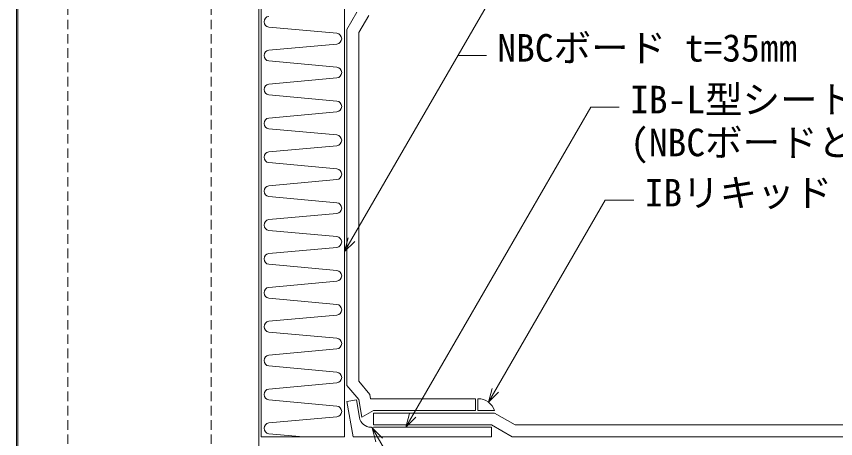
# Model space of a CAD drawing. Units: millimetres, scale not verified. Extents: x -840 to 840, y -594 to 594.
# Drawn here: x -434.1 to -90.6, y -147.2 to 30 of the extents above; entities that cross this region are included whole.
import ezdxf
from ezdxf.enums import TextEntityAlignment as Align

# ---------------------------------------------------------------- set-up
doc = ezdxf.new("R2010")
doc.units = ezdxf.units.MM
doc.header["$LTSCALE"] = 2
doc.linetypes.add('DASHED2', pattern=[3, 2, -1])
for name, color, linetype, lineweight in [('0-0_鋼材(C型・H鋼ｅｔｃ)', 7, 'Continuous', 9), ('0-2_躯体', 7, 'Continuous', 9), ('0-3_断熱材', 4, 'Continuous', 9), ('0-6_文字', 5, 'Continuous', 9), ('0-C_IBリキッド', 7, 'Continuous', 9), ('0-E_IBｼｰﾄ', 7, 'Continuous', 9), ('0-F_実線', 7, 'Continuous', 9), ('1-0_寸法線', 7, 'Continuous', 9)]:
    doc.layers.add(name, color=color, linetype=linetype, lineweight=lineweight)
doc.styles.add('ＭＳ ゴシック', font='')
doc.styles.get('ＭＳ ゴシック').set_extended_font_data('MS Gothic')

msp = doc.modelspace()

# ---------------------------------------------------------------- linework, layer by layer
at = {"layer": '0-0_鋼材(C型・H鋼ｅｔｃ)', "linetype": 'DASHED2'}
for p, q in [((-412.515, -413.454), (-412.515, 295.546)), ((-352.515, -413.454), (-352.515, 295.546))]:
    msp.add_line(p, q, dxfattribs=at)
at = {"layer": '0-0_鋼材(C型・H鋼ｅｔｃ)'}
msp.add_line((-332.515, -413.454), (-332.515, 36.646), dxfattribs=at)
at = {"layer": '0-2_躯体', "color": 4}
msp.add_line((-434.14, -413.454), (-434.14, 295.546), dxfattribs=at)
at = {"layer": '0-2_躯体'}
msp.add_line((-433.515, -413.454), (-433.515, 295.546), dxfattribs=at)
at = {"layer": '0-3_断熱材', "color": 7}
msp.add_line((-331.515, 82.546), (-331.515, -146.454), dxfattribs=at)
at = {"layer": '0-3_断熱材'}
for p, q in [((-299.78, 22.843), (-328.249, 25.444)), ((-299.78, 18.336), (-328.249, 15.736)), ((-299.78, 8.629), (-328.249, 11.229)), ((-299.78, 4.122), (-328.249, 1.521)), ((-299.78, -5.586), (-328.249, -2.986)), ((-299.78, -10.093), (-328.249, -12.694)), ((-299.78, -19.801), (-328.249, -17.2)), ((-299.78, -24.308), (-328.249, -26.908)), ((-299.78, -34.016), (-328.249, -31.415)), ((-299.78, -38.522), (-328.249, -41.123)), ((-299.78, -48.23), (-328.249, -45.63)), ((-299.78, -52.737), (-328.249, -55.338)), ((-299.78, -62.445), (-328.249, -59.845)), ((-299.78, -66.952), (-328.249, -69.552)), ((-299.78, -76.66), (-328.249, -74.059)), ((-299.78, -81.167), (-328.249, -83.767)), ((-299.78, -90.875), (-328.249, -88.274)), ((-299.78, -95.381), (-328.249, -97.982)), ((-299.78, -105.089), (-328.249, -102.489)), ((-299.78, -109.596), (-328.249, -112.197)), ((-299.78, -119.304), (-328.249, -116.704)), ((-299.78, -123.811), (-328.249, -126.411)), ((-299.78, -133.519), (-328.249, -130.918)), ((-299.78, -138.026), (-328.249, -140.626)), ((-313.784, -146.454), (-328.249, -145.133))]:
    msp.add_line(p, q, dxfattribs=at)
at = {"layer": '0-3_断熱材', "color": 7}
msp.add_lwpolyline([(-296.515, 82.546), (-296.515, -146.454), (-331.515, -146.454)], dxfattribs=at)
at = {"layer": '0-3_断熱材'}
for centre, start, end in [((-328.038, 27.697), 95.35135, 264.64865), ((-299.992, 20.59), 275.35135, 84.64865), ((-328.038, 13.483), 95.35135, 264.64865), ((-299.992, 6.375), 275.35135, 84.64865), ((-328.038, -0.732), 95.35135, 264.64865), ((-299.992, -7.84), 275.35135, 84.64865), ((-328.038, -14.947), 95.35135, 264.64865), ((-299.992, -22.054), 275.35135, 84.64865), ((-328.038, -29.162), 95.35135, 264.64865), ((-299.992, -36.269), 275.35135, 84.64865), ((-328.038, -43.376), 95.35135, 264.64865), ((-299.992, -50.484), 275.35135, 84.64865), ((-328.038, -57.591), 95.35135, 264.64865), ((-299.992, -64.699), 275.35135, 84.64865), ((-328.038, -71.806), 95.35135, 264.64865), ((-299.992, -78.913), 275.35135, 84.64865), ((-328.038, -86.021), 95.35135, 264.64865), ((-299.992, -93.128), 275.35135, 84.64865), ((-328.038, -100.235), 95.35135, 264.64865), ((-299.992, -107.343), 275.35135, 84.64865), ((-328.038, -114.45), 95.35135, 264.64865), ((-299.992, -121.557), 275.35135, 84.64865), ((-328.038, -128.665), 95.35135, 264.64865), ((-299.992, -135.772), 275.35135, 84.64865), ((-328.038, -142.88), 95.35135, 264.64865)]:
    msp.add_arc(centre, 2.263, start, end, dxfattribs=at)
at = {"layer": '0-C_IBリキッド'}
for q in [(-240.586, -130.454), (-233.586, -135.454)]:
    msp.add_line((-240.586, -135.454), q, dxfattribs=at)
msp.add_arc((-240.586, -137.854), 7.4, 18.92464, 90, dxfattribs=at)
at = {"layer": '0-E_IBｼｰﾄ'}
for p, q in [((-291.348, 31.712), (-295.515, 24.495)), ((-286.348, 30.373), (-290.515, 23.156)), ((-295.515, -124.964), (-295.515, 24.495)), ((-290.515, -123.144), (-290.515, 23.156)), ((-285.915, -128.626), (-290.515, -123.144)), ((-290.606, -130.814), (-295.515, -124.964)), ((-285.915, -128.626), (-285.592, -130.454)), ((-285.592, -130.454), (-241.586, -130.454)), ((-241.586, -135.454), (-241.586, -130.454)), ((-290.606, -130.814), (-289.313, -138.149)), ((-284.425, -136.454), (-233.586, -136.454)), ((-284.425, -141.454), (-284.425, -136.454)), ((-233.586, -136.454), (-224.925, -141.454)), ((-284.425, -141.454), (-234.925, -141.454)), ((-234.925, -141.454), (-226.265, -146.454)), ((-224.925, -141.454), (529.485, -141.454)), ((-226.265, -146.454), (529.485, -146.454))]:
    msp.add_line(p, q, dxfattribs=at)
msp.add_lwpolyline([(-289.291, -138.263), (-284.425, -135.454), (-241.586, -135.454)], dxfattribs=at)
msp.add_arc((-285.373, -137.454), 4, 190, 191.66938, dxfattribs=at)
at = {"layer": '0-F_実線'}
for points in [[(-295.53, -131.682), (-291.591, -130.988), (-290.297, -138.323)], [(-285.426, -142.454), (-284.925, -142.743), (-284.425, -142.454), (-234.925, -142.454), (-234.925, -146.454), (-292.925, -146.454), (-295.53, -131.682)]]:
    msp.add_lwpolyline(points, dxfattribs=at)
msp.add_arc((-285.373, -137.454), 5, 190, 269.39985, dxfattribs=at)
at = {"layer": '1-0_寸法線'}
for p, q in [((-296.515, -68.719), (-233.603, 40.249)), ((-249, 13.58), (-237, 13.58)), ((-270.865, -142.454), (-193.314, -8.13)), ((-193.314, -8.13), (-181.314, -8.13)), ((-236.166, -131.919), (-187.25, -47.192)), ((-187.25, -47.192), (-175.25, -47.192))]:
    msp.add_line(p, q, dxfattribs=at)
for points in [[(-292.272, -64.476), (-296.515, -68.719), (-294.962, -62.923)], [(-231.924, -127.676), (-236.166, -131.919), (-234.613, -126.123)], [(-266.623, -138.212), (-270.865, -142.454), (-269.312, -136.659)], [(-284.925, -142.743), (-218.451, -257.881), (-206.451, -257.881)], [(-280.683, -146.986), (-284.925, -142.743), (-283.372, -148.539)]]:
    msp.add_lwpolyline(points, dxfattribs=at)

# ---------------------------------------------------------------- texts
at = {"layer": '0-6_文字', "color": 7, "style": 'ＭＳ ゴシック'}
for s, p in [('NBCボード t=35㎜', (-232.459, 7.521)), ('IB-L型シート t=2.0㎜', (-176.773, -14.189)), ('(NBCボードと溶剤溶着)', (-176.773, -32.189)), ('IBリキッド', (-170.709, -53.251))]:
    msp.add_text(s, height=11.54, dxfattribs=at).set_placement(p, align=Align.BOTTOM_LEFT)

doc.saveas('drawing.dxf')
